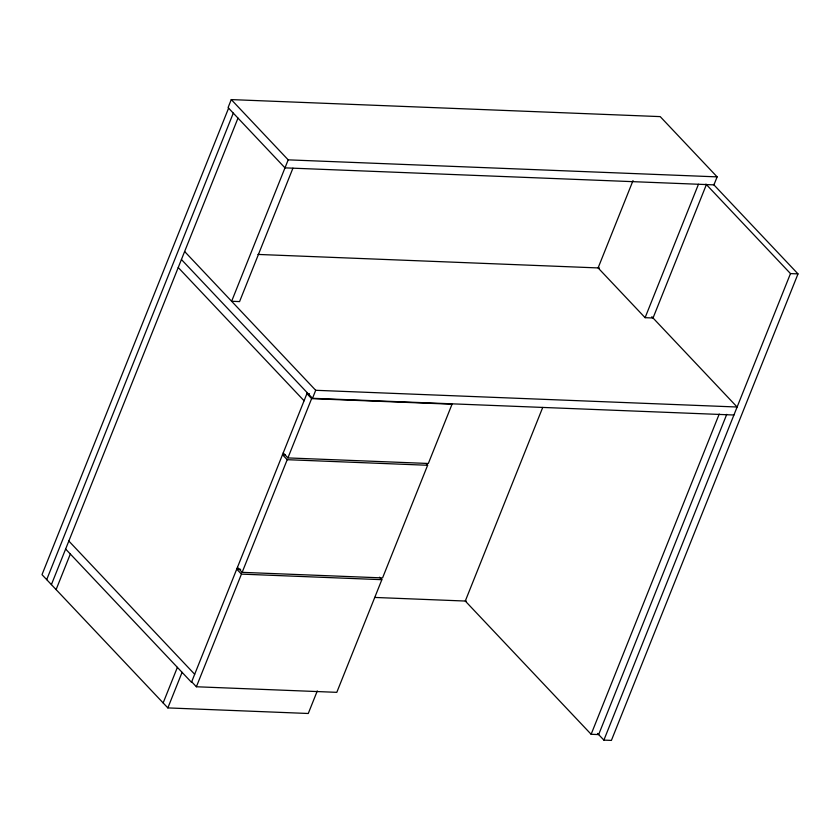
<?xml version="1.0" encoding="UTF-8"?>
<svg xmlns="http://www.w3.org/2000/svg" width="840" height="840" viewBox="0 0 840 840"><rect width="100%" height="100%" fill="white"/><g stroke="black" fill="none" stroke-linecap="round" stroke-linejoin="round"><path stroke-width="1.26" d="M231.273 99.593L228.071 107.594L284.991 167.864L713.927 184.874L717.129 176.873L660.208 116.613L231.273 99.593L288.194 159.852L717.129 176.873M228.596 108.15L42 574.665L167.853 707.91L308.269 713.486L317.289 690.952M46.704 579.642L233.289 113.127M51.398 584.619L237.993 118.104M56.102 589.596L70.329 554.022M288.194 159.852L231.63 301.276L239.568 301.592L292.929 168.178M163.149 702.933L177.377 667.359M167.853 707.91L182.081 672.336M307.282 392.763L191.478 682.29L65.625 549.045M379.512 577.206L381.854 579.684L336.798 692.339L196.382 686.763L241.437 574.119L236.733 569.142L240.639 569.3M426.058 463.606L427.623 465.266L382.568 577.909L242.151 572.345L287.207 459.69L282.502 454.713L285.106 454.818M311.619 398.632L452.046 404.208L428.337 463.481L287.91 457.916L311.619 398.632L306.925 393.656L309.519 393.76M733.908 415.013L312.501 398.296L315.704 390.296L184.632 251.517M633.024 180.59L598.101 267.918L645.099 317.678L653.037 317.993L706.398 184.579M542.724 407.442L465.286 601.041L591.139 734.286L598.658 734.58L726.747 414.351M645.099 317.678L698.46 184.265M591.139 734.286L719.219 414.057M713.475 184.401L798 273.893L611.404 740.408L603.887 740.114L790.482 273.588L705.957 184.107M790.482 273.588L798 273.893M257.922 254.425L599.498 267.981M315.704 390.296L737.111 407.012L651.829 316.712M287.207 459.69L427.623 465.266M241.437 574.119L381.854 579.684M374.651 597.44L466.263 601.083M181.429 259.529L312.501 398.296M178.227 267.529L304.08 400.774M597.587 733.446L603.887 740.114M283.217 452.939L287.91 457.916M237.447 567.368L242.151 572.345M68.828 541.034L194.68 674.279M191.678 681.786L196.382 686.763"/></g></svg>
